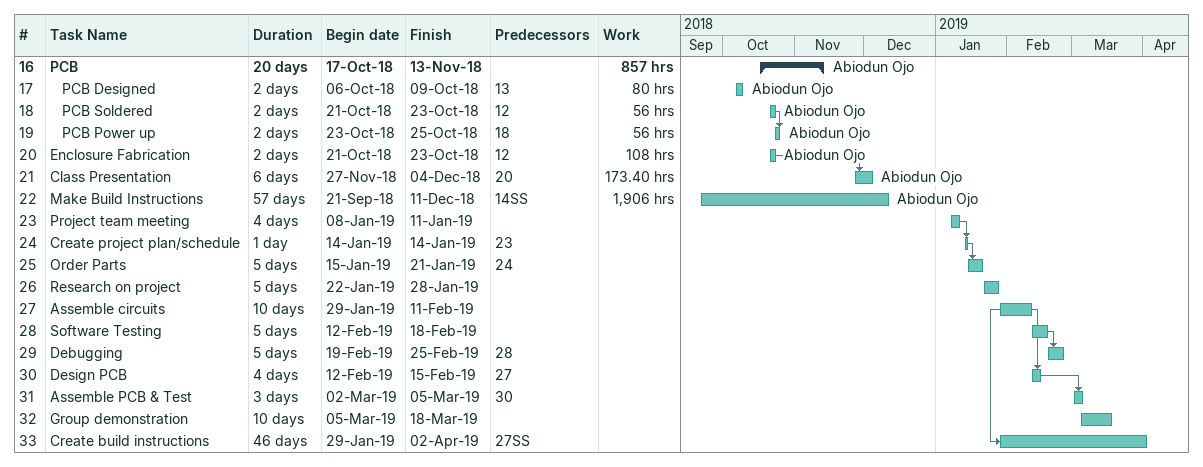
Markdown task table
| ID | Level | Task | Duration | Start | Finish | Predecessors | Resources | Work (h) |
|---|---|---|---|---|---|---|---|---|
| 16 | 1 | **PCB** | 20d | 2018-10-17 | 2018-11-13 |  | Abiodun Ojo | 857 |
| 17 | 2 | PCB Designed | 2d | 2018-10-06 | 2018-10-09 | 13 | Abiodun Ojo | 80 |
| 18 | 2 | PCB Soldered | 2d | 2018-10-21 | 2018-10-23 | 12 | Abiodun Ojo | 56 |
| 19 | 2 | PCB Power up | 2d | 2018-10-23 | 2018-10-25 | 18 | Abiodun Ojo | 56 |
| 20 | 1 | Enclosure Fabrication | 2d | 2018-10-21 | 2018-10-23 | 12 | Abiodun Ojo | 108 |
| 21 | 1 | Class Presentation | 6d | 2018-11-27 | 2018-12-04 | 20 | Abiodun Ojo | 173.40 |
| 22 | 1 | Make Build Instructions | 57d | 2018-09-21 | 2018-12-11 | 14SS | Abiodun Ojo | 1906 |
| 23 | 1 | Project team meeting | 4d | 2019-01-08 | 2019-01-11 |  |  |  |
| 24 | 1 | Create project plan/schedule | 1d | 2019-01-14 | 2019-01-14 | 23 |  |  |
| 25 | 1 | Order Parts | 5d | 2019-01-15 | 2019-01-21 | 24 |  |  |
| 26 | 1 | Research on project | 5d | 2019-01-22 | 2019-01-28 |  |  |  |
| 27 | 1 | Assemble circuits | 10d | 2019-01-29 | 2019-02-11 |  |  |  |
| 28 | 1 | Software Testing | 5d | 2019-02-12 | 2019-02-18 |  |  |  |
| 29 | 1 | Debugging | 5d | 2019-02-19 | 2019-02-25 | 28 |  |  |
| 30 | 1 | Design PCB | 4d | 2019-02-12 | 2019-02-15 | 27 |  |  |
| 31 | 1 | Assemble PCB & Test | 3d | 2019-03-02 | 2019-03-05 | 30 |  |  |
| 32 | 1 | Group demonstration | 10d | 2019-03-05 | 2019-03-18 |  |  |  |
| 33 | 1 | Create build instructions | 46d | 2019-01-29 | 2019-04-02 | 27SS |  |  |
